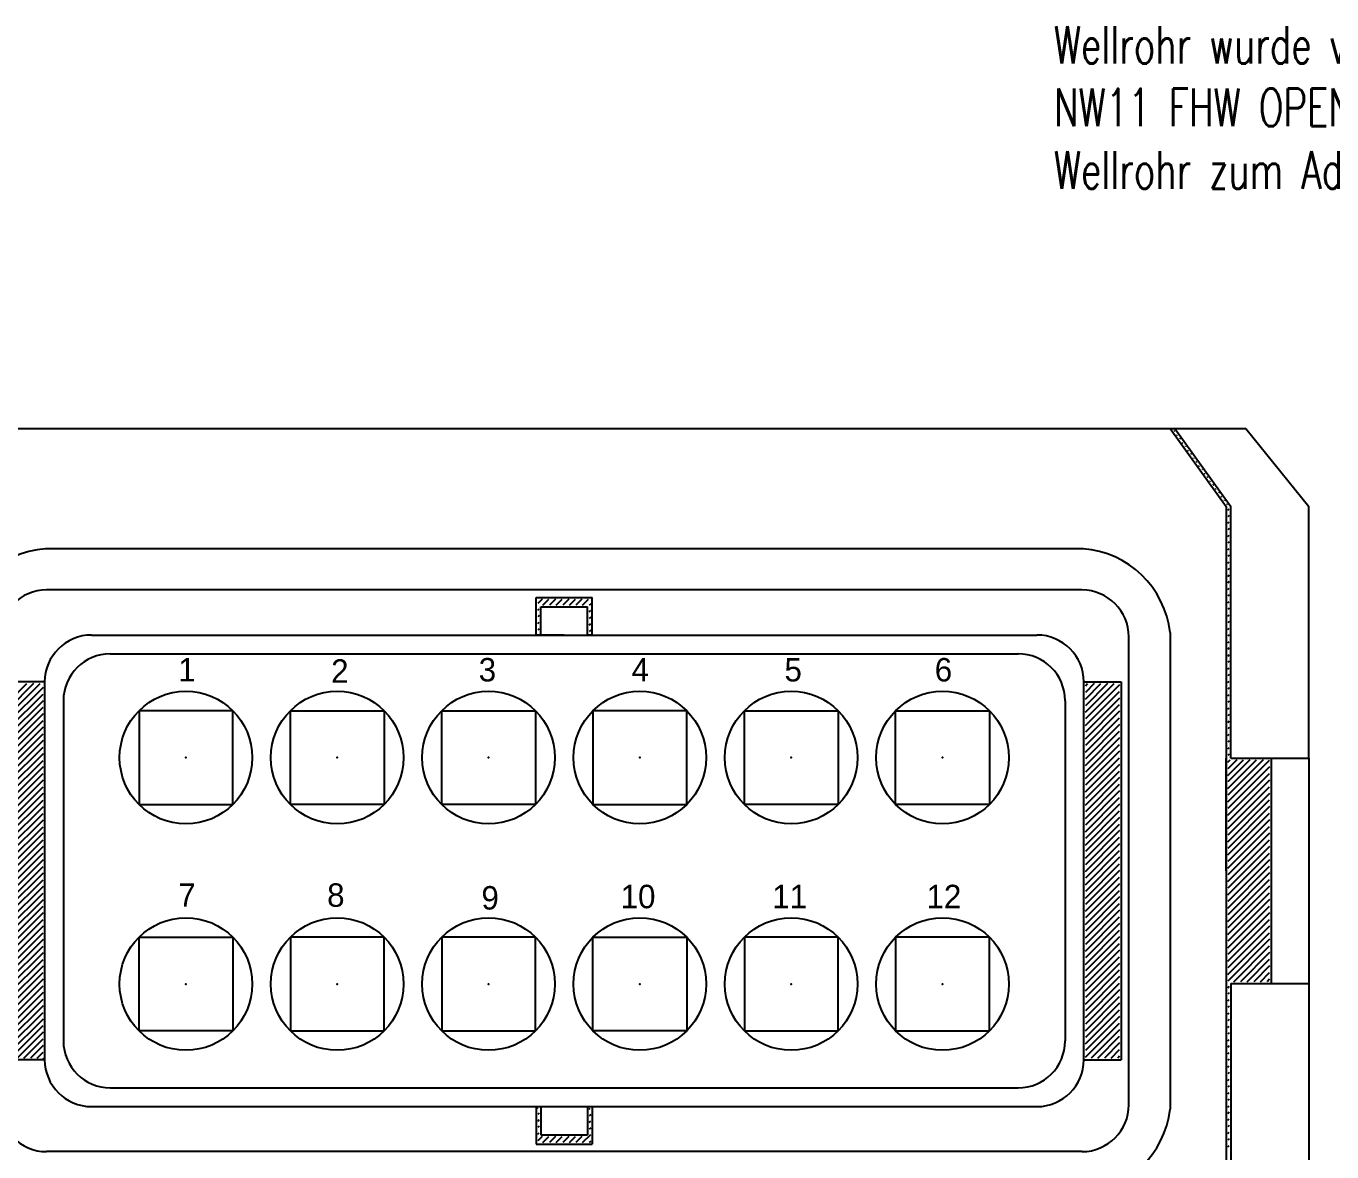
# Model space of a CAD drawing. Header units: millimetres. Extents: x -1 to 4489, y 0 to 1364.
# Drawn here: x 1595 to 1699.5, y 303.7 to 393.7 of the extents above; entities that cross this region are included whole.
import ezdxf

# ---------------------------------------------------------------- set-up
doc = ezdxf.new("R2010")
doc.units = ezdxf.units.MM
doc.layers.add('Fendt Beschriftung', color=1, linetype='Continuous')
doc.layers.add('LAYER_0', color=7, linetype='Continuous')
doc.styles.add('HS-INSULATION-LEGEND', font='ROMANS.SHX', dxfattribs={"width": 0.7, "height": 3})

# ---------------------------------------------------------------- blocks, each defined once
blk = doc.blocks.new('AMP10_88', base_point=(132.84, 117.75))
at = {"layer": 'LAYER_0', "color": 7}
for points in [[(65.419, 164.9), (192.47, 164.9)], [(192.47, 164.9), (198.47, 156.6)], [(192.47, 164.9), (192.97, 164.9)], [(192.95, 164.66), (192.88, 164.59)], [(192.97, 164.9), (200.57, 164.9)], [(192.97, 164.9), (198.97, 156.6)], [(200.57, 164.9), (207.27, 156.6)], [(193.18, 164.18), (193.24, 164.25)], [(193.54, 163.84), (193.48, 163.77)], [(193.77, 163.36), (193.84, 163.43)], [(194.13, 163.02), (194.07, 162.95)], [(194.37, 162.54), (194.43, 162.61)], [(194.73, 162.2), (194.66, 162.13)], [(194.96, 161.72), (195.02, 161.78)], [(195.32, 161.37), (195.26, 161.31)], [(195.55, 160.9), (195.62, 160.96)], [(195.91, 160.55), (195.85, 160.49)], [(196.15, 160.08), (196.21, 160.14)], [(196.51, 159.73), (196.44, 159.67)], [(196.74, 159.26), (196.8, 159.32)], [(197.1, 158.91), (197.04, 158.85)], [(197.33, 158.44), (197.4, 158.5)], [(197.7, 158.09), (197.63, 158.03)], [(197.93, 157.62), (197.99, 157.68)], [(198.29, 157.27), (198.23, 157.21)], [(198.47, 156.6), (198.47, 78.9)], [(198.52, 156.8), (198.59, 156.86)], [(198.64, 156.21), (198.79, 156.36)], [(198.97, 129.75), (198.97, 156.6)], [(207.27, 129.75), (207.27, 156.6)], [(198.79, 155.65), (198.64, 155.5)], [(198.64, 154.8), (198.79, 154.94)], [(198.79, 154.24), (198.64, 154.09)], [(198.64, 153.38), (198.79, 153.53)], [(72.503, 152.1), (183.18, 152.1)], [(198.79, 152.82), (198.64, 152.68)], [(198.64, 151.97), (198.79, 152.11)], [(198.79, 151.41), (198.64, 151.26)], [(198.64, 150.55), (198.79, 150.7)], [(198.79, 149.99), (198.64, 149.85)], [(198.64, 149.14), (198.79, 149.29)], [(183.07, 147.69), (72.618, 147.69)], [(198.79, 148.58), (198.64, 148.43)], [(198.64, 147.73), (198.79, 147.87)], [(124.84, 142.89), (124.84, 146.89)], [(124.84, 146.89), (130.84, 146.89)], [(125.5, 146.72), (125.02, 146.24)], [(125.56, 146.07), (126.21, 146.72)], [(126.91, 146.72), (126.27, 146.07)], [(126.98, 146.07), (127.62, 146.72)], [(128.33, 146.72), (127.68, 146.07)], [(128.39, 146.07), (129.04, 146.72)], [(129.74, 146.72), (129.1, 146.07)], [(129.8, 146.07), (130.45, 146.72)], [(130.84, 142.89), (130.84, 146.89)], [(198.79, 147.16), (198.64, 147.02)], [(198.64, 146.31), (198.79, 146.46)], [(125.02, 145.53), (125.17, 145.68)], [(125.17, 144.97), (125.02, 144.82)], [(125.34, 142.89), (125.34, 145.89)], [(125.34, 145.89), (130.34, 145.89)], [(130.34, 142.89), (130.34, 145.89)], [(130.67, 146.22), (130.51, 146.07)], [(130.52, 145.37), (130.67, 145.52)], [(198.79, 145.75), (198.64, 145.6)], [(198.64, 144.9), (198.79, 145.04)], [(125.02, 144.11), (125.17, 144.26)], [(125.17, 143.55), (125.02, 143.41)], [(130.67, 144.81), (130.52, 144.66)], [(130.52, 143.96), (130.67, 144.1)], [(198.79, 144.33), (198.64, 144.19)], [(198.64, 143.48), (198.79, 143.63)], [(77.418, 142.89), (178.27, 142.89)], [(125.34, 142.89), (124.84, 142.89)], [(124.84, 142.89), (125.34, 142.89)], [(127.84, 142.89), (125.34, 142.89)], [(127.84, 142.89), (130.34, 142.89)], [(130.34, 142.89), (130.84, 142.89)], [(130.84, 142.89), (130.34, 142.89)], [(130.67, 143.4), (130.52, 143.25)], [(188.07, 92.809), (188.07, 142.69)], [(192.47, 143.16), (192.47, 92.34)], [(198.79, 142.92), (198.64, 142.77)], [(198.64, 142.07), (198.79, 142.21)], [(79.418, 140.89), (176.27, 140.89)], [(198.79, 141.51), (198.64, 141.36)], [(198.64, 140.65), (198.79, 140.8)], [(198.79, 140.09), (198.64, 139.95)], [(198.64, 139.24), (198.79, 139.38)], [(198.79, 138.68), (198.64, 138.53)], [(198.64, 137.82), (198.79, 137.97)], [(72.418, 137.89), (68.418, 137.89)], [(68.595, 134.37), (71.945, 137.72)], [(71.239, 137.72), (68.595, 135.07)], [(68.595, 135.78), (70.531, 137.72)], [(72.241, 137.3), (68.595, 133.66)], [(68.595, 132.95), (72.241, 136.6)], [(72.418, 137.89), (72.418, 97.609)], [(183.27, 137.89), (187.27, 137.89)], [(183.27, 97.609), (183.27, 137.89)], [(183.44, 134.65), (186.51, 137.72)], [(185.81, 137.72), (183.44, 135.35)], [(183.44, 136.06), (185.1, 137.72)], [(184.39, 137.72), (183.44, 136.77)], [(183.44, 137.48), (183.68, 137.72)], [(187.09, 137.59), (183.44, 133.94)], [(183.44, 133.23), (187.09, 136.88)], [(187.27, 137.89), (187.27, 97.609)], [(198.79, 137.26), (198.64, 137.12)], [(198.64, 136.41), (198.79, 136.56)], [(72.241, 135.89), (68.595, 132.24)], [(68.595, 131.54), (72.241, 135.18)], [(74.418, 135.89), (74.418, 99.609)], [(181.27, 135.89), (181.27, 99.609)], [(187.09, 136.17), (183.44, 132.53)], [(183.44, 131.82), (187.09, 135.47)], [(198.79, 135.85), (198.64, 135.7)], [(198.64, 135), (198.79, 135.14)], [(72.241, 134.48), (68.595, 130.83)], [(68.595, 130.12), (72.241, 133.77)], [(82.489, 124.82), (92.489, 124.82), (92.489, 134.82), (82.489, 134.82), (82.489, 124.82)], [(108.63, 124.82), (98.631, 124.82), (98.631, 134.82), (108.63, 134.82), (108.63, 124.82)], [(124.77, 124.82), (114.77, 124.82), (114.77, 134.82), (124.77, 134.82), (124.77, 124.82)], [(130.91, 124.82), (140.91, 124.82), (140.91, 134.82), (130.91, 134.82), (130.91, 124.82)], [(157.06, 124.82), (147.06, 124.82), (147.06, 134.82), (157.06, 134.82), (157.06, 124.82)], [(173.2, 124.82), (163.2, 124.82), (163.2, 134.82), (173.2, 134.82), (173.2, 124.82)], [(187.09, 134.76), (183.44, 131.11)], [(183.44, 130.4), (187.09, 134.05)], [(198.79, 134.43), (198.64, 134.29)], [(198.64, 133.58), (198.79, 133.73)], [(72.241, 133.06), (68.595, 129.41)], [(68.595, 128.71), (72.241, 132.35)], [(187.09, 133.34), (183.44, 129.7)], [(183.44, 128.99), (187.09, 132.64)], [(198.79, 133.02), (198.64, 132.87)], [(72.241, 131.65), (68.595, 128)], [(68.595, 127.29), (72.241, 130.94)], [(187.09, 131.93), (183.44, 128.28)], [(183.44, 127.58), (187.09, 131.22)], [(198.64, 132.17), (198.79, 132.31)], [(198.79, 131.6), (198.64, 131.46)], [(72.241, 130.23), (68.595, 126.59)], [(187.09, 130.52), (183.44, 126.87)], [(183.44, 126.16), (187.09, 129.81)], [(198.47, 117.75), (198.47, 129.75)], [(198.64, 130.75), (198.79, 130.9)], [(198.79, 130.19), (198.64, 130.04)], [(202.42, 129.57), (198.64, 125.8)], [(198.64, 126.51), (201.71, 129.57)], [(201, 129.57), (198.64, 127.22)], [(198.64, 127.92), (200.29, 129.57)], [(199.59, 129.57), (198.64, 128.63)], [(198.64, 129.34), (198.88, 129.57)], [(198.97, 129.75), (203.27, 129.75)], [(203.27, 129.75), (207.27, 129.75)], [(203.27, 129.75), (203.27, 105.75)], [(207.27, 129.75), (207.27, 105.75)], [(68.595, 125.88), (72.241, 129.52)], [(72.241, 128.82), (68.595, 125.17)], [(187.09, 129.1), (183.44, 125.45)], [(183.44, 124.75), (187.09, 128.39)], [(198.64, 125.09), (203.09, 129.54)], [(203.09, 128.83), (198.64, 124.39)], [(68.595, 124.46), (72.241, 128.11)], [(72.241, 127.4), (68.595, 123.76)], [(187.09, 127.69), (183.44, 124.04)], [(183.44, 123.33), (187.09, 126.98)], [(198.64, 123.68), (203.09, 128.13)], [(203.09, 127.42), (198.64, 122.97)], [(68.595, 123.05), (72.241, 126.7)], [(72.241, 125.99), (68.595, 122.34)], [(187.09, 126.27), (183.44, 122.63)], [(183.44, 121.92), (187.09, 125.56)], [(198.64, 122.27), (203.09, 126.71)], [(203.09, 126), (198.64, 121.56)], [(68.595, 121.64), (72.241, 125.28)], [(72.241, 124.57), (68.595, 120.93)], [(187.09, 124.86), (183.44, 121.21)], [(183.44, 120.5), (187.09, 124.15)], [(198.64, 120.85), (203.09, 125.3)], [(203.09, 124.59), (198.64, 120.14)], [(68.595, 120.22), (72.241, 123.87)], [(72.241, 123.16), (68.595, 119.51)], [(187.09, 123.44), (183.44, 119.8)], [(183.44, 119.09), (187.09, 122.74)], [(198.64, 119.44), (203.09, 123.88)], [(203.09, 123.18), (198.64, 118.73)], [(68.595, 118.81), (72.241, 122.45)], [(72.241, 121.75), (68.595, 118.1)], [(187.09, 122.03), (183.44, 118.38)], [(183.44, 117.67), (187.09, 121.32)], [(198.64, 118.02), (203.09, 122.47)], [(203.09, 121.76), (198.64, 117.32)], [(68.595, 117.39), (72.241, 121.04)], [(72.241, 120.33), (68.595, 116.69)], [(187.09, 120.61), (183.44, 116.97)], [(183.44, 116.26), (187.09, 119.91)], [(198.64, 116.61), (203.09, 121.05)], [(203.09, 120.35), (198.64, 115.9)], [(68.595, 115.98), (72.241, 119.62)], [(72.241, 118.92), (68.595, 115.27)], [(187.09, 119.2), (183.44, 115.55)], [(183.44, 114.85), (187.09, 118.49)], [(198.64, 115.19), (203.09, 119.64)], [(203.09, 118.93), (198.64, 114.49)], [(68.595, 114.56), (72.241, 118.21)], [(72.241, 117.5), (68.595, 113.86)], [(187.09, 117.79), (183.44, 114.14)], [(183.44, 113.43), (187.09, 117.08)], [(198.47, 117.75), (198.47, 105.75)], [(198.64, 113.78), (203.09, 118.23)], [(203.09, 117.52), (198.64, 113.07)], [(68.595, 113.15), (72.241, 116.79)], [(72.241, 116.09), (68.595, 112.44)], [(187.09, 116.37), (183.44, 112.72)], [(183.44, 112.02), (187.09, 115.66)], [(198.64, 112.36), (203.09, 116.81)], [(203.09, 116.1), (198.64, 111.66)], [(68.595, 111.73), (72.241, 115.38)], [(72.241, 114.67), (68.595, 111.03)], [(187.09, 114.96), (183.44, 111.31)], [(183.44, 110.6), (187.09, 114.25)], [(198.64, 110.95), (203.09, 115.4)], [(203.09, 114.69), (198.64, 110.24)], [(68.595, 110.32), (72.241, 113.97)], [(72.241, 113.26), (68.595, 109.61)], [(187.09, 113.54), (183.44, 109.9)], [(198.64, 109.54), (203.09, 113.98)], [(203.09, 113.27), (198.64, 108.83)], [(68.595, 108.91), (72.241, 112.55)], [(72.241, 111.84), (68.595, 108.2)], [(183.44, 109.19), (187.09, 112.83)], [(187.09, 112.13), (183.44, 108.48)], [(198.64, 108.12), (203.09, 112.57)], [(203.09, 111.86), (198.64, 107.41)], [(68.595, 107.49), (72.241, 111.14)], [(72.241, 110.43), (68.595, 106.78)], [(82.489, 110.68), (92.489, 110.68), (92.489, 100.68), (82.489, 100.68), (82.489, 110.68)], [(108.63, 110.68), (98.631, 110.68), (98.631, 100.68), (108.63, 100.68), (108.63, 110.68)], [(124.77, 110.68), (114.77, 110.68), (114.77, 100.68), (124.77, 100.68), (124.77, 110.68)], [(130.91, 110.68), (140.91, 110.68), (140.91, 100.68), (130.91, 100.68), (130.91, 110.68)], [(157.06, 110.68), (147.06, 110.68), (147.06, 100.68), (157.06, 100.68), (157.06, 110.68)], [(173.2, 110.68), (163.2, 110.68), (163.2, 100.68), (173.2, 100.68), (173.2, 110.68)], [(183.44, 107.77), (187.09, 111.42)], [(187.09, 110.71), (183.44, 107.07)], [(198.64, 106.71), (203.09, 111.15)], [(203.09, 110.45), (198.64, 106)], [(68.595, 106.08), (72.241, 109.72)], [(72.241, 109.02), (68.595, 105.37)], [(183.44, 106.36), (187.09, 110.01)], [(187.09, 109.3), (183.44, 105.65)], [(199.28, 105.93), (203.09, 109.74)], [(203.09, 109.03), (199.99, 105.93)], [(68.595, 104.66), (72.241, 108.31)], [(72.241, 107.6), (68.595, 103.96)], [(183.44, 104.94), (187.09, 108.59)], [(187.09, 107.88), (183.44, 104.24)], [(200.69, 105.93), (203.09, 108.32)], [(203.09, 107.62), (201.4, 105.93)], [(68.595, 103.25), (72.241, 106.89)], [(72.241, 106.19), (68.595, 102.54)], [(183.44, 103.53), (187.09, 107.18)], [(187.09, 106.47), (183.44, 102.82)], [(202.11, 105.93), (203.09, 106.91)], [(203.09, 106.2), (202.82, 105.93)], [(68.595, 101.83), (72.241, 105.48)], [(72.241, 104.77), (68.595, 101.13)], [(183.44, 102.12), (187.09, 105.76)], [(187.09, 105.06), (183.44, 101.41)], [(198.64, 105.29), (198.79, 105.44)], [(198.79, 104.73), (198.64, 104.59)], [(198.97, 105.75), (198.97, 78.9)], [(198.97, 105.75), (203.27, 105.75)], [(203.27, 105.75), (207.27, 105.75)], [(207.27, 105.75), (207.27, 78.9)], [(68.595, 100.42), (72.241, 104.07)], [(72.241, 103.36), (68.595, 99.712)], [(183.44, 100.7), (187.09, 104.35)], [(187.09, 103.64), (183.44, 99.994)], [(198.64, 103.88), (198.79, 104.02)], [(198.79, 103.32), (198.64, 103.17)], [(68.595, 99.005), (72.241, 102.65)], [(72.241, 101.94), (68.595, 98.298)], [(183.44, 99.287), (187.09, 102.93)], [(187.09, 102.23), (183.44, 98.58)], [(198.64, 102.46), (198.79, 102.61)], [(198.79, 101.9), (198.64, 101.76)], [(68.79, 97.786), (72.241, 101.24)], [(72.241, 100.53), (69.498, 97.786)], [(183.44, 97.873), (187.09, 101.52)], [(187.09, 100.81), (184.07, 97.786)], [(198.64, 101.05), (198.79, 101.19)], [(198.79, 100.49), (198.64, 100.34)], [(70.204, 97.786), (72.241, 99.822)], [(72.241, 99.115), (70.912, 97.786)], [(184.77, 97.786), (187.09, 100.11)], [(187.09, 99.398), (185.48, 97.786)], [(198.64, 99.635), (198.79, 99.78)], [(198.79, 99.073), (198.64, 98.928)], [(72.418, 97.609), (68.418, 97.609)], [(71.619, 97.786), (72.241, 98.407)], [(72.241, 97.7), (72.327, 97.786)], [(183.27, 97.609), (187.27, 97.609)], [(186.19, 97.786), (187.09, 98.691)], [(187.09, 97.983), (186.89, 97.786)], [(198.64, 98.22), (198.79, 98.366)], [(198.79, 97.659), (198.64, 97.513)], [(198.64, 96.806), (198.79, 96.952)], [(198.79, 96.244), (198.64, 96.099)], [(198.64, 95.392), (198.79, 95.537)], [(198.79, 94.83), (198.64, 94.684)], [(79.418, 94.609), (176.27, 94.609)], [(198.64, 93.977), (198.79, 94.123)], [(198.79, 93.416), (198.64, 93.27)], [(77.418, 92.609), (124.84, 92.609)], [(124.84, 92.609), (124.84, 88.609)], [(124.84, 92.609), (125.34, 92.609)], [(125.02, 92.488), (124.96, 92.432)], [(125.34, 92.609), (130.34, 92.609)], [(125.34, 92.609), (125.34, 89.609)], [(130.34, 92.609), (130.34, 89.609)], [(130.34, 92.609), (130.84, 92.609)], [(130.52, 92.331), (130.62, 92.432)], [(130.84, 92.609), (178.27, 92.609)], [(130.84, 92.609), (130.84, 88.609)], [(198.64, 92.563), (198.79, 92.708)], [(198.79, 92.001), (198.64, 91.856)], [(125.17, 91.927), (125.02, 91.781)], [(125.02, 91.073), (125.17, 91.22)], [(130.67, 91.77), (130.52, 91.624)], [(130.52, 90.917), (130.67, 91.062)], [(198.64, 91.148), (198.79, 91.294)], [(198.79, 90.587), (198.64, 90.441)], [(125.17, 90.513), (125.02, 90.366)], [(125.02, 89.659), (125.17, 89.806)], [(125.5, 89.431), (125.02, 88.952)], [(125.34, 89.609), (130.34, 89.609)], [(125.56, 88.786), (126.21, 89.432)], [(126.91, 89.431), (126.27, 88.785)], [(126.98, 88.786), (127.62, 89.432)], [(128.33, 89.431), (127.68, 88.785)], [(128.39, 88.786), (129.04, 89.432)], [(129.74, 89.431), (129.1, 88.785)], [(129.8, 88.786), (130.67, 89.648)], [(130.67, 90.355), (130.52, 90.21)], [(198.64, 89.734), (198.79, 89.88)], [(198.79, 89.172), (198.64, 89.027)], [(183.07, 87.809), (72.618, 87.809)], [(124.84, 88.609), (130.84, 88.609)], [(130.67, 88.941), (130.51, 88.785)], [(198.64, 88.32), (198.79, 88.465)]]:
    blk.add_lwpolyline(points, dxfattribs=at)
for centre in [(87.489, 129.82), (103.63, 129.82), (119.77, 129.82), (135.91, 129.82), (152.06, 129.82), (168.2, 129.82), (87.489, 105.68), (103.63, 105.68), (119.77, 105.68), (135.91, 105.68), (152.06, 105.68), (168.2, 105.68)]:
    blk.add_circle(centre, 7.071, dxfattribs=at)
for centre, radius, start, end in [((73.26, 142.02), 10.105, 94.295, 173.53), ((182.43, 142.02), 10.105, 6.4736, 85.705), ((72.618, 142.69), 5, 90, 180), ((183.07, 142.69), 5, 0, 90), ((77.418, 137.89), 5, 90, 180), ((178.27, 137.89), 5, 0, 90), ((79.418, 135.89), 5, 90, 180), ((176.27, 135.89), 5, 0, 90), ((79.418, 99.609), 5, 180, 270), ((176.27, 99.609), 5, 270, 0), ((77.418, 97.609), 5, 180, 270), ((178.27, 97.609), 5, 270, 0), ((73.26, 93.479), 10.105, 186.47, 265.71), ((72.618, 92.809), 5, 180, 270), ((183.07, 92.809), 5, 270, 0), ((182.43, 93.479), 10.105, 274.29, 353.53)]:
    blk.add_arc(centre, radius, start, end, dxfattribs=at)
for p in [(87.489, 129.82), (103.63, 129.82), (119.77, 129.82), (135.91, 129.82), (152.06, 129.82), (168.2, 129.82), (87.489, 105.68), (103.63, 105.68), (119.77, 105.68), (135.91, 105.68), (152.06, 105.68), (168.2, 105.68)]:
    blk.add_point(p, dxfattribs=at)
for s, height, p in [('1', 2.5, (86.67, 137.94)), ('2', 2.5, (102.98, 137.8)), ('3', 2.5, (118.72, 137.94)), ('4', 2.5, (135.03, 137.94)), ('5', 2.5, (151.34, 137.94)), ('6', 2.5, (167.37, 137.94)), ('7', 2.5, (86.67, 113.91)), ('8', 2.5, (102.55, 113.91)), ('9', 2.5, (119.01, 113.62)), ('10', 2.4998, (133.86, 113.76)), ('11', 2.4998, (150.03, 113.76)), ('12', 2.4998, (166.49, 113.76))]:
    blk.add_text(s, height=height, dxfattribs=at).set_placement(p)
blk = doc.blocks.new('418265200')
at = {"layer": 'LAYER_0', "color": 7}
blk.add_blockref('AMP10_88', (-20.33, -25.14), dxfattribs=at)

msp = doc.modelspace()

# ---------------------------------------------------------------- block references
at = {"xscale": 0.75, "yscale": 0.75}
msp.add_blockref('418265200', (1657.04, 345.04), dxfattribs=at)

# ---------------------------------------------------------------- texts
at = {"layer": 'Fendt Beschriftung', "insert": (1677.23, 393.73), "char_height": 3, "width": 67.5875, "attachment_point": 1, "style": 'HS-INSULATION-LEGEND'}
msp.add_mtext('Wellrohr wurde von NW8.5 FHW OPEN auf NW11 FHW OPEN geändert damit das Wellrohr zum Adapter von X2018 passt', dxfattribs=at)

doc.saveas('drawing.dxf')
